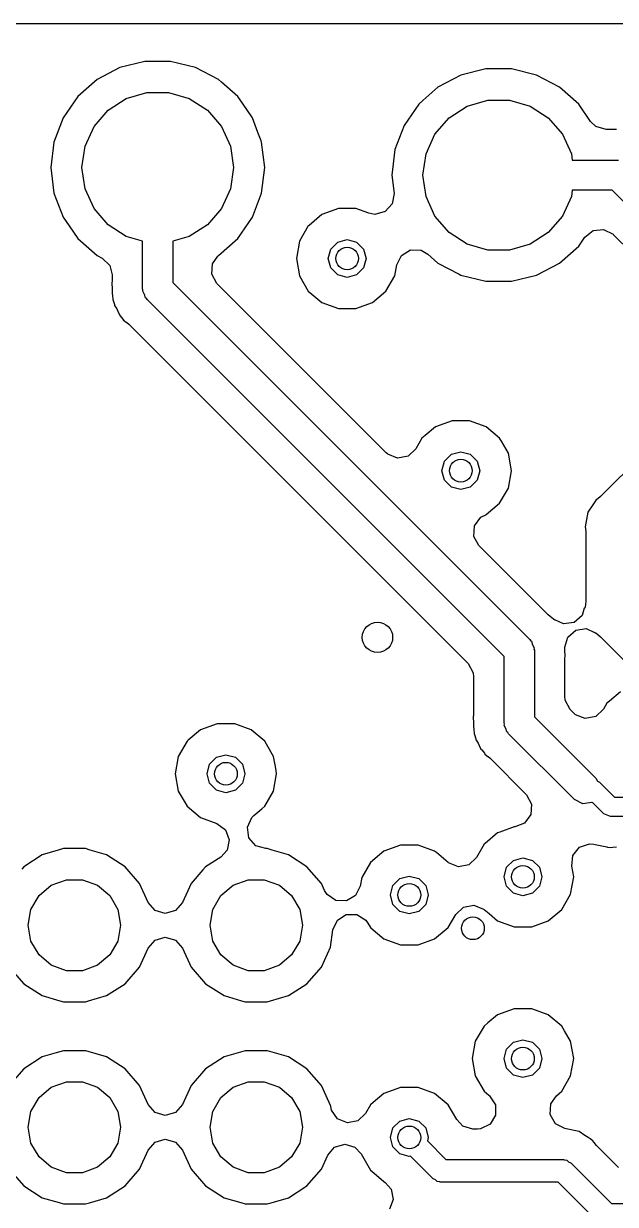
# Model space of a CAD drawing. Extents: x 4.55 to 6.09, y -4.28 to -3.52.
# Drawn here: x 5.1876 to 5.3413, y -3.8284 to -3.5217 of the extents above; entities that cross this region are included whole.
import ezdxf

# ---------------------------------------------------------------- set-up
doc = ezdxf.new("R2010")
doc.units = 0
doc.header["$MEASUREMENT"] = 0
doc.layers.add('BLACK', color=7, linetype='CONTINUOUS')

msp = doc.modelspace()

# ---------------------------------------------------------------- linework, layer by layer
at = {"layer": 'BLACK', "linetype": 'CONTINUOUS'}
for p, q in [((4.91438, -3.52165), (5.56637, -3.52165)), ((5.21259, -3.53308), (5.20666, -3.53619)), ((5.21909, -3.53148), (5.21259, -3.53308)), ((5.22579, -3.53148), (5.21909, -3.53148)), ((5.23229, -3.53308), (5.22579, -3.53148)), ((5.23822, -3.53619), (5.23229, -3.53308)), ((5.30767, -3.53344), (5.30117, -3.53505)), ((5.31437, -3.53344), (5.30767, -3.53344)), ((5.32088, -3.53505), (5.31437, -3.53344)), ((5.20666, -3.53619), (5.20165, -3.54063)), ((5.23897, -3.53685), (5.23822, -3.53619)), ((5.24324, -3.54063), (5.23897, -3.53685)), ((5.30117, -3.53505), (5.29524, -3.53816)), ((5.32681, -3.53816), (5.32088, -3.53505)), ((5.21426, -3.54115), (5.21964, -3.53957)), ((5.21964, -3.53957), (5.22524, -3.53957)), ((5.22524, -3.53957), (5.23062, -3.54115)), ((5.29524, -3.53816), (5.29132, -3.54164)), ((5.33182, -3.5426), (5.32681, -3.53816)), ((5.32681, -3.53816), (5.32681, -3.53816)), ((5.20165, -3.54063), (5.19784, -3.54614)), ((5.20955, -3.54418), (5.21426, -3.54115)), ((5.23062, -3.54115), (5.23533, -3.54418)), ((5.24459, -3.5426), (5.24324, -3.54063)), ((5.24685, -3.54587), (5.24459, -3.5426)), ((5.29023, -3.5426), (5.28642, -3.54811)), ((5.29025, -3.54258), (5.29023, -3.5426)), ((5.29132, -3.54164), (5.29025, -3.54258)), ((5.30285, -3.54312), (5.30822, -3.54154)), ((5.30822, -3.54154), (5.31383, -3.54154)), ((5.31383, -3.54154), (5.3192, -3.54312)), ((5.33491, -3.54708), (5.33182, -3.5426)), ((5.19784, -3.54614), (5.19547, -3.55241)), ((5.20588, -3.54841), (5.20955, -3.54418)), ((5.23533, -3.54418), (5.239, -3.54841)), ((5.24704, -3.54614), (5.24685, -3.54587)), ((5.24848, -3.54993), (5.24704, -3.54614)), ((5.29446, -3.55038), (5.29813, -3.54615)), ((5.29813, -3.54615), (5.30285, -3.54312)), ((5.3192, -3.54312), (5.32391, -3.54615)), ((5.32391, -3.54615), (5.32758, -3.55038)), ((5.20355, -3.55351), (5.20588, -3.54841)), ((5.239, -3.54841), (5.24133, -3.55351)), ((5.28642, -3.54811), (5.28405, -3.55437)), ((5.33629, -3.54842), (5.33491, -3.54708)), ((5.33893, -3.54919), (5.33629, -3.54842)), ((5.34097, -3.54919), (5.33893, -3.54919)), ((5.34164, -3.54915), (5.34097, -3.54919)), ((5.2493, -3.55211), (5.24848, -3.54993)), ((5.24941, -3.55241), (5.2493, -3.55211)), ((5.29214, -3.55548), (5.29446, -3.55038)), ((5.32758, -3.55038), (5.32991, -3.55548)), ((5.19547, -3.55241), (5.19466, -3.55906)), ((5.19547, -3.55241), (5.19547, -3.55241)), ((5.20276, -3.55906), (5.20355, -3.55351)), ((5.24133, -3.55351), (5.24213, -3.55906)), ((5.25022, -3.55906), (5.24941, -3.55241)), ((5.28405, -3.55438), (5.28324, -3.56102)), ((5.28405, -3.55437), (5.28405, -3.55438)), ((5.29134, -3.56102), (5.29214, -3.55548)), ((5.32991, -3.55548), (5.33014, -3.55709)), ((5.33014, -3.55709), (5.34213, -3.55709)), ((5.19466, -3.55906), (5.19547, -3.5657)), ((5.20355, -3.5646), (5.20276, -3.55906)), ((5.24213, -3.55906), (5.24133, -3.5646)), ((5.24941, -3.5657), (5.25022, -3.55906)), ((5.28324, -3.56102), (5.28382, -3.56575)), ((5.29214, -3.56657), (5.29134, -3.56102)), ((5.19547, -3.5657), (5.19547, -3.5657)), ((5.19547, -3.5657), (5.19784, -3.57197)), ((5.20588, -3.5697), (5.20355, -3.5646)), ((5.24133, -3.5646), (5.239, -3.5697)), ((5.24704, -3.57197), (5.24941, -3.5657)), ((5.28382, -3.56575), (5.28337, -3.56847)), ((5.29446, -3.57167), (5.29214, -3.56657)), ((5.32991, -3.56657), (5.32758, -3.57167)), ((5.33014, -3.56496), (5.32991, -3.56657)), ((5.3405, -3.56496), (5.33014, -3.56496)), ((5.35287, -3.57734), (5.3405, -3.56496)), ((5.20955, -3.57393), (5.20588, -3.5697)), ((5.239, -3.5697), (5.23533, -3.57393)), ((5.26937, -3.5697), (5.26507, -3.57127)), ((5.27394, -3.5697), (5.26937, -3.5697)), ((5.2773, -3.57093), (5.27394, -3.5697)), ((5.28152, -3.5705), (5.27886, -3.57122)), ((5.28337, -3.56847), (5.28152, -3.5705)), ((5.19784, -3.57197), (5.19939, -3.57421)), ((5.24324, -3.57748), (5.24704, -3.57197)), ((5.26507, -3.57127), (5.26174, -3.57406)), ((5.27886, -3.57122), (5.2773, -3.57093)), ((5.29813, -3.5759), (5.29446, -3.57167)), ((5.32758, -3.57167), (5.32391, -3.5759)), ((5.19939, -3.57421), (5.20165, -3.57748)), ((5.21426, -3.57696), (5.20955, -3.57393)), ((5.23533, -3.57393), (5.23062, -3.57696)), ((5.26156, -3.57421), (5.25928, -3.57817)), ((5.26174, -3.57406), (5.26156, -3.57421)), ((5.26156, -3.57421), (5.26156, -3.57421)), ((5.30285, -3.57893), (5.29813, -3.5759)), ((5.32391, -3.5759), (5.3192, -3.57893)), ((5.33339, -3.57717), (5.33553, -3.57544)), ((5.33553, -3.57544), (5.33826, -3.57513)), ((5.33826, -3.57513), (5.34073, -3.57636)), ((5.34073, -3.57636), (5.34086, -3.57649)), ((5.34086, -3.57649), (5.3455, -3.58112)), ((5.20165, -3.57748), (5.20666, -3.58192)), ((5.2185, -3.57821), (5.21426, -3.57696)), ((5.2185, -3.59055), (5.2185, -3.57821)), ((5.23062, -3.57696), (5.22638, -3.57821)), ((5.22638, -3.57821), (5.22638, -3.58892)), ((5.23822, -3.58192), (5.24324, -3.57748)), ((5.25928, -3.57817), (5.25848, -3.58268)), ((5.25928, -3.57817), (5.25928, -3.57817)), ((5.26739, -3.58022), (5.26919, -3.57842)), ((5.26919, -3.57842), (5.27165, -3.57776)), ((5.27165, -3.57776), (5.27411, -3.57842)), ((5.27411, -3.57842), (5.27592, -3.58022)), ((5.30822, -3.58051), (5.30285, -3.57893)), ((5.3192, -3.57893), (5.31383, -3.58051)), ((5.32681, -3.58389), (5.33182, -3.57945)), ((5.33182, -3.57945), (5.33339, -3.57717)), ((5.20666, -3.58192), (5.208, -3.58262)), ((5.208, -3.58262), (5.20997, -3.58453)), ((5.23669, -3.58404), (5.23803, -3.58209)), ((5.23803, -3.58209), (5.23822, -3.58192)), ((5.23822, -3.58192), (5.23822, -3.58192)), ((5.25848, -3.58268), (5.25848, -3.58268)), ((5.25848, -3.58268), (5.25928, -3.58718)), ((5.26673, -3.58268), (5.26739, -3.58022)), ((5.26739, -3.58514), (5.26673, -3.58268)), ((5.27592, -3.58022), (5.27657, -3.58268)), ((5.27657, -3.58268), (5.27592, -3.58514)), ((5.28453, -3.58433), (5.28576, -3.58187)), ((5.28576, -3.58187), (5.28812, -3.58046)), ((5.28812, -3.58046), (5.29086, -3.58054)), ((5.29086, -3.58054), (5.29258, -3.58153)), ((5.29258, -3.58153), (5.29524, -3.58389)), ((5.31383, -3.58051), (5.30822, -3.58051)), ((5.20997, -3.58453), (5.21061, -3.58694)), ((5.2365, -3.58678), (5.23669, -3.58404)), ((5.26919, -3.58694), (5.26739, -3.58514)), ((5.27592, -3.58514), (5.27411, -3.58694)), ((5.28403, -3.58718), (5.28453, -3.58433)), ((5.29524, -3.58389), (5.29524, -3.58389)), ((5.29524, -3.58389), (5.30075, -3.58678)), ((5.32088, -3.587), (5.32503, -3.58482)), ((5.32503, -3.58482), (5.32681, -3.58389)), ((5.32681, -3.58389), (5.32681, -3.58389)), ((5.32681, -3.58389), (5.32681, -3.58389)), ((5.21056, -3.58858), (5.21052, -3.58889)), ((5.21052, -3.58889), (5.21061, -3.59071)), ((5.21061, -3.58791), (5.21056, -3.58858)), ((5.21061, -3.58694), (5.21061, -3.58791)), ((5.22638, -3.58892), (5.31912, -3.68166)), ((5.23782, -3.58919), (5.2365, -3.58678)), ((5.25928, -3.58718), (5.25928, -3.58718)), ((5.25928, -3.58718), (5.26156, -3.59114)), ((5.27165, -3.5876), (5.26919, -3.58694)), ((5.27411, -3.58694), (5.27165, -3.5876)), ((5.28174, -3.59114), (5.28403, -3.58718)), ((5.30075, -3.58678), (5.30117, -3.587)), ((5.30117, -3.587), (5.30767, -3.5886)), ((5.30767, -3.5886), (5.31437, -3.5886)), ((5.31437, -3.5886), (5.32088, -3.587)), ((5.21061, -3.59071), (5.21061, -3.59094)), ((5.21061, -3.59094), (5.21061, -3.59165)), ((5.21061, -3.59165), (5.21063, -3.59184)), ((5.21063, -3.59184), (5.21068, -3.59226)), ((5.2186, -3.59085), (5.2185, -3.59055)), ((5.21855, -3.59117), (5.2186, -3.59085)), ((5.21897, -3.59199), (5.21855, -3.59117)), ((5.21926, -3.59287), (5.21897, -3.59199)), ((5.28178, -3.63316), (5.23782, -3.58919)), ((5.26156, -3.59114), (5.26156, -3.59114)), ((5.26156, -3.59114), (5.26248, -3.59192)), ((5.26248, -3.59192), (5.26507, -3.59408)), ((5.27824, -3.59408), (5.28174, -3.59114)), ((5.21068, -3.59226), (5.21073, -3.59331)), ((5.21073, -3.59331), (5.21073, -3.59331)), ((5.21073, -3.59331), (5.21084, -3.59356)), ((5.21084, -3.59356), (5.21117, -3.59463)), ((5.21117, -3.59463), (5.21122, -3.5949)), ((5.21122, -3.5949), (5.21122, -3.5949)), ((5.21122, -3.5949), (5.21122, -3.5949)), ((5.21122, -3.5949), (5.21177, -3.59579)), ((5.21951, -3.59305), (5.21926, -3.59287)), ((5.21966, -3.59334), (5.21951, -3.59305)), ((5.3124, -3.68608), (5.21966, -3.59334)), ((5.26507, -3.59408), (5.26937, -3.59565)), ((5.27394, -3.59565), (5.27824, -3.59408)), ((5.21177, -3.59579), (5.21209, -3.59639)), ((5.21209, -3.59639), (5.21251, -3.59735)), ((5.21251, -3.59735), (5.21251, -3.59735)), ((5.21251, -3.59735), (5.21251, -3.59735)), ((5.21251, -3.59735), (5.2127, -3.59755)), ((5.2127, -3.59755), (5.2134, -3.59843)), ((5.26937, -3.59565), (5.26937, -3.59565)), ((5.26937, -3.59565), (5.27394, -3.59565)), ((5.27394, -3.59565), (5.27394, -3.59565)), ((5.2134, -3.59843), (5.21355, -3.59866)), ((5.21355, -3.59866), (5.21355, -3.59866)), ((5.21355, -3.59866), (5.21355, -3.59866)), ((5.21355, -3.59866), (5.21355, -3.59866)), ((5.21355, -3.59866), (5.21424, -3.59918)), ((5.21424, -3.59918), (5.21439, -3.59929)), ((5.21439, -3.59929), (5.2149, -3.59974)), ((5.2149, -3.59974), (5.30308, -3.68792)), ((5.29889, -3.62482), (5.29459, -3.62639)), ((5.30347, -3.62482), (5.29889, -3.62482)), ((5.30777, -3.62639), (5.30347, -3.62482)), ((5.29192, -3.62863), (5.29109, -3.62933)), ((5.29459, -3.62639), (5.29192, -3.62863)), ((5.31127, -3.62933), (5.30777, -3.62639)), ((5.30777, -3.62639), (5.30777, -3.62639)), ((5.35318, -3.62882), (5.33749, -3.64451)), ((5.29109, -3.62933), (5.28946, -3.63215)), ((5.31174, -3.63014), (5.31127, -3.62933)), ((5.31127, -3.62933), (5.31127, -3.62933)), ((5.31127, -3.62933), (5.31127, -3.62933)), ((5.31127, -3.62933), (5.31127, -3.62933)), ((5.31127, -3.62933), (5.31127, -3.62933)), ((5.31356, -3.63329), (5.31174, -3.63014)), ((5.28222, -3.63355), (5.28178, -3.63316)), ((5.28477, -3.63457), (5.28222, -3.63355)), ((5.28747, -3.63405), (5.28477, -3.63457)), ((5.28946, -3.63215), (5.28747, -3.63405)), ((5.29692, -3.63533), (5.29872, -3.63353)), ((5.29872, -3.63353), (5.30118, -3.63287)), ((5.30118, -3.63287), (5.30364, -3.63353)), ((5.30364, -3.63353), (5.30544, -3.63533)), ((5.31435, -3.6378), (5.31356, -3.63329)), ((5.29626, -3.6378), (5.29692, -3.63533)), ((5.29692, -3.64026), (5.29626, -3.6378)), ((5.30544, -3.63533), (5.3061, -3.6378)), ((5.3061, -3.6378), (5.30544, -3.64026)), ((5.31356, -3.6423), (5.31435, -3.6378)), ((5.29872, -3.64206), (5.29692, -3.64026)), ((5.30544, -3.64026), (5.30364, -3.64206)), ((5.30118, -3.64272), (5.29872, -3.64206)), ((5.30364, -3.64206), (5.30118, -3.64272)), ((5.31127, -3.64626), (5.31356, -3.6423)), ((5.30777, -3.6492), (5.31127, -3.64626)), ((5.33548, -3.64667), (5.3342, -3.64859)), ((5.33634, -3.64539), (5.33548, -3.64667)), ((5.33548, -3.64667), (5.33548, -3.64667)), ((5.33675, -3.64512), (5.33634, -3.64539)), ((5.33634, -3.64539), (5.33634, -3.64539)), ((5.33749, -3.64451), (5.33675, -3.64512)), ((5.30477, -3.65212), (5.30642, -3.64991)), ((5.30642, -3.64991), (5.30768, -3.64924)), ((5.30768, -3.64924), (5.30777, -3.6492)), ((5.3342, -3.64859), (5.33345, -3.65236)), ((5.3342, -3.64859), (5.3342, -3.64859)), ((5.30458, -3.65486), (5.30477, -3.65212)), ((5.33345, -3.65236), (5.33345, -3.65236)), ((5.33345, -3.65236), (5.33345, -3.65236)), ((5.33345, -3.65236), (5.33355, -3.65284)), ((5.33355, -3.65284), (5.33355, -3.65284)), ((5.33355, -3.65284), (5.33364, -3.6538)), ((5.3059, -3.65727), (5.30458, -3.65486)), ((5.33364, -3.6538), (5.33364, -3.67165)), ((5.32388, -3.67526), (5.3059, -3.65727)), ((5.33364, -3.67165), (5.33355, -3.67261)), ((5.33322, -3.67353), (5.33268, -3.67539)), ((5.33336, -3.67356), (5.33322, -3.67353)), ((5.33355, -3.67261), (5.33336, -3.67356)), ((5.32439, -3.67571), (5.32388, -3.67526)), ((5.32523, -3.67634), (5.32439, -3.67571)), ((5.32559, -3.67661), (5.32523, -3.67634)), ((5.32563, -3.67656), (5.32559, -3.67661)), ((5.32788, -3.67759), (5.32563, -3.67656)), ((5.3306, -3.6772), (5.32788, -3.67759)), ((5.33268, -3.67539), (5.3306, -3.6772)), ((5.32817, -3.68367), (5.32894, -3.68103)), ((5.32894, -3.68103), (5.33102, -3.67923)), ((5.33102, -3.67923), (5.33375, -3.67884)), ((5.33375, -3.67884), (5.33591, -3.67983)), ((5.33591, -3.67983), (5.33594, -3.67979)), ((5.33594, -3.67979), (5.33619, -3.67995)), ((5.33619, -3.67995), (5.33625, -3.67998)), ((5.33625, -3.67998), (5.3363, -3.68003)), ((5.3363, -3.68003), (5.33675, -3.68033)), ((5.33675, -3.68033), (5.33749, -3.68093)), ((5.33749, -3.68093), (5.34397, -3.68742)), ((5.31912, -3.68166), (5.31927, -3.68195)), ((5.31927, -3.68195), (5.31952, -3.68213)), ((5.31952, -3.68213), (5.31981, -3.68301)), ((5.31981, -3.68301), (5.32023, -3.68383)), ((5.32023, -3.68383), (5.32018, -3.68415)), ((5.32018, -3.68415), (5.32028, -3.68445)), ((5.32817, -3.68406), (5.32817, -3.68367)), ((5.32817, -3.68429), (5.32817, -3.68406)), ((5.3124, -3.70335), (5.3124, -3.68608)), ((5.32028, -3.68445), (5.32028, -3.70172)), ((5.32826, -3.68611), (5.32817, -3.68429)), ((5.32817, -3.68709), (5.32822, -3.68642)), ((5.32817, -3.69642), (5.32817, -3.68709)), ((5.32822, -3.68642), (5.32826, -3.68611)), ((5.32826, -3.68611), (5.32826, -3.68611)), ((5.30308, -3.68792), (5.3044, -3.69033)), ((5.3044, -3.69033), (5.30451, -3.69137)), ((5.30451, -3.69137), (5.30451, -3.7007)), ((5.32828, -3.69746), (5.32817, -3.69642)), ((5.34263, -3.69529), (5.33978, -3.69768)), ((5.3296, -3.69988), (5.32828, -3.69746)), ((5.33912, -3.69823), (5.33821, -3.6998)), ((5.33978, -3.69768), (5.33912, -3.69823)), ((5.30446, -3.70138), (5.30442, -3.70168)), ((5.30442, -3.70168), (5.3045, -3.70351)), ((5.30451, -3.7007), (5.30446, -3.70138)), ((5.32028, -3.70172), (5.33625, -3.71769)), ((5.33053, -3.70081), (5.3296, -3.69988)), ((5.33097, -3.7012), (5.33053, -3.70081)), ((5.33352, -3.70222), (5.33097, -3.7012)), ((5.33622, -3.7017), (5.33352, -3.70222)), ((5.33821, -3.6998), (5.33622, -3.7017)), ((5.23357, -3.70513), (5.23037, -3.70781)), ((5.23787, -3.70356), (5.23357, -3.70513)), ((5.24244, -3.70356), (5.23787, -3.70356)), ((5.24674, -3.70513), (5.24244, -3.70356)), ((5.25025, -3.70807), (5.24674, -3.70513)), ((5.24674, -3.70513), (5.24674, -3.70513)), ((5.3045, -3.70351), (5.30451, -3.70373)), ((5.30451, -3.70373), (5.30451, -3.70444)), ((5.30451, -3.70444), (5.30453, -3.70463)), ((5.30453, -3.70463), (5.30457, -3.70505)), ((5.30457, -3.70505), (5.30462, -3.7061)), ((5.3125, -3.70365), (5.3124, -3.70335)), ((5.31245, -3.70396), (5.3125, -3.70365)), ((5.31287, -3.70478), (5.31245, -3.70396)), ((5.31315, -3.70566), (5.31287, -3.70478)), ((5.31341, -3.70585), (5.31315, -3.70566)), ((5.23007, -3.70807), (5.22778, -3.71203)), ((5.23037, -3.70781), (5.23007, -3.70807)), ((5.23007, -3.70807), (5.23007, -3.70807)), ((5.25071, -3.70886), (5.25025, -3.70807)), ((5.25025, -3.70807), (5.25025, -3.70807)), ((5.25025, -3.70807), (5.25025, -3.70807)), ((5.25025, -3.70807), (5.25025, -3.70807)), ((5.25025, -3.70807), (5.25025, -3.70807)), ((5.30462, -3.7061), (5.30462, -3.7061)), ((5.30462, -3.7061), (5.30473, -3.70635)), ((5.30473, -3.70635), (5.30507, -3.70743)), ((5.30507, -3.70743), (5.30512, -3.70769)), ((5.30512, -3.70769), (5.30512, -3.70769)), ((5.30512, -3.70769), (5.30519, -3.70781)), ((5.30519, -3.70781), (5.30567, -3.70859)), ((5.30567, -3.70859), (5.30598, -3.70919)), ((5.31355, -3.70613), (5.31341, -3.70585)), ((5.33068, -3.72326), (5.31355, -3.70613)), ((5.2377, -3.71227), (5.24016, -3.71161)), ((5.24016, -3.71161), (5.24262, -3.71227)), ((5.25254, -3.71203), (5.25071, -3.70886)), ((5.30598, -3.70919), (5.30641, -3.71015)), ((5.30641, -3.71015), (5.30641, -3.71015)), ((5.30641, -3.71015), (5.30641, -3.71015)), ((5.30641, -3.71015), (5.3066, -3.71034)), ((5.3066, -3.71034), (5.3073, -3.71122)), ((5.3073, -3.71122), (5.30744, -3.71145)), ((5.30744, -3.71145), (5.30744, -3.71145)), ((5.30744, -3.71145), (5.30744, -3.71145)), ((5.30744, -3.71145), (5.30744, -3.71145)), ((5.30744, -3.71145), (5.30821, -3.71203)), ((5.22778, -3.71203), (5.22698, -3.71654)), ((5.22778, -3.71203), (5.22778, -3.71203)), ((5.23524, -3.71654), (5.2359, -3.71407)), ((5.2359, -3.71407), (5.2377, -3.71227)), ((5.24262, -3.71227), (5.24442, -3.71407)), ((5.24442, -3.71407), (5.24508, -3.71654)), ((5.25292, -3.71421), (5.25254, -3.71203)), ((5.25318, -3.71568), (5.25292, -3.71421)), ((5.30821, -3.71203), (5.30828, -3.71209)), ((5.30828, -3.71209), (5.30879, -3.71253)), ((5.30879, -3.71253), (5.31826, -3.722)), ((5.22698, -3.71654), (5.22698, -3.71654)), ((5.22698, -3.71654), (5.22778, -3.72104)), ((5.2359, -3.719), (5.23524, -3.71654)), ((5.24508, -3.71654), (5.24442, -3.719)), ((5.25254, -3.72104), (5.25333, -3.71654)), ((5.25333, -3.71654), (5.25318, -3.71568)), ((5.33625, -3.71769), (5.33665, -3.71848)), ((5.2377, -3.7208), (5.2359, -3.719)), ((5.24016, -3.72146), (5.2377, -3.7208)), ((5.24262, -3.7208), (5.24016, -3.72146)), ((5.24442, -3.719), (5.24262, -3.7208)), ((5.33665, -3.71848), (5.3372, -3.7187)), ((5.3372, -3.7187), (5.34113, -3.72264)), ((5.22778, -3.72104), (5.22778, -3.72104)), ((5.22778, -3.72104), (5.23007, -3.725)), ((5.25025, -3.725), (5.25254, -3.72104)), ((5.31826, -3.722), (5.31958, -3.72442)), ((5.33285, -3.72436), (5.33068, -3.72326)), ((5.33525, -3.72398), (5.33285, -3.72436)), ((5.33533, -3.7239), (5.33525, -3.72398)), ((5.33833, -3.72691), (5.33533, -3.7239)), ((5.34113, -3.72264), (5.35582, -3.72264)), ((5.23007, -3.725), (5.23007, -3.725)), ((5.23007, -3.725), (5.23357, -3.72794)), ((5.24741, -3.72738), (5.24949, -3.72564)), ((5.24949, -3.72564), (5.25025, -3.725)), ((5.31958, -3.72442), (5.31938, -3.72716)), ((5.3401, -3.72764), (5.33833, -3.72691)), ((5.23357, -3.72794), (5.23357, -3.72794)), ((5.23357, -3.72794), (5.23357, -3.72794)), ((5.23357, -3.72794), (5.23782, -3.72949)), ((5.23782, -3.72949), (5.24004, -3.73112)), ((5.24572, -3.73043), (5.24686, -3.72793)), ((5.24686, -3.72793), (5.24741, -3.72738)), ((5.31774, -3.72936), (5.31545, -3.73021)), ((5.31545, -3.73021), (5.31546, -3.73026)), ((5.31938, -3.72716), (5.31774, -3.72936)), ((5.35685, -3.72764), (5.3401, -3.72764)), ((5.24004, -3.73112), (5.24102, -3.73369)), ((5.24611, -3.73315), (5.24572, -3.73043)), ((5.24791, -3.73523), (5.24611, -3.73315)), ((5.31074, -3.7319), (5.30747, -3.73464)), ((5.3113, -3.7317), (5.31074, -3.7319)), ((5.31504, -3.73033), (5.3113, -3.7317)), ((5.31509, -3.73032), (5.31504, -3.73033)), ((5.31516, -3.73032), (5.31509, -3.73032)), ((5.3152, -3.7303), (5.31516, -3.73032)), ((5.31546, -3.73026), (5.3152, -3.7303)), ((5.19793, -3.736), (5.19661, -3.73639)), ((5.20365, -3.736), (5.19793, -3.736)), ((5.19793, -3.736), (5.19793, -3.736)), ((5.20491, -3.73637), (5.20365, -3.736)), ((5.20365, -3.736), (5.20365, -3.736)), ((5.24102, -3.73369), (5.24046, -3.73638)), ((5.25055, -3.736), (5.24791, -3.73523)), ((5.25089, -3.736), (5.25055, -3.736)), ((5.25216, -3.73637), (5.25089, -3.736)), ((5.25089, -3.736), (5.25089, -3.736)), ((5.28551, -3.73506), (5.28121, -3.73662)), ((5.29008, -3.73506), (5.28551, -3.73506)), ((5.29438, -3.73662), (5.29008, -3.73506)), ((5.30723, -3.73484), (5.30525, -3.73827)), ((5.30747, -3.73464), (5.30723, -3.73484)), ((5.30723, -3.73484), (5.30723, -3.73484)), ((5.33031, -3.73777), (5.33204, -3.73564)), ((5.33204, -3.73564), (5.33465, -3.73478)), ((5.33465, -3.73478), (5.33576, -3.73487)), ((5.33576, -3.73487), (5.33604, -3.73493)), ((5.33604, -3.73493), (5.33604, -3.73493)), ((5.33604, -3.73493), (5.33907, -3.73553)), ((5.33907, -3.73553), (5.33931, -3.73558)), ((5.33931, -3.73558), (5.33931, -3.73558)), ((5.33931, -3.73558), (5.3401, -3.73574)), ((5.3401, -3.73574), (5.34065, -3.73563)), ((5.34065, -3.73563), (5.3416, -3.73553)), ((5.19243, -3.73762), (5.18762, -3.74071)), ((5.19661, -3.73639), (5.19243, -3.73762)), ((5.19243, -3.73762), (5.19243, -3.73762)), ((5.19243, -3.73762), (5.19243, -3.73762)), ((5.20914, -3.73762), (5.20491, -3.73637)), ((5.21395, -3.74071), (5.20914, -3.73762)), ((5.23879, -3.73819), (5.23486, -3.74071)), ((5.24046, -3.73638), (5.23879, -3.73819)), ((5.25638, -3.73762), (5.25216, -3.73637)), ((5.2612, -3.74071), (5.25638, -3.73762)), ((5.28001, -3.73763), (5.2777, -3.73956)), ((5.28121, -3.73662), (5.28001, -3.73763)), ((5.29483, -3.737), (5.29438, -3.73662)), ((5.29789, -3.73957), (5.29483, -3.737)), ((5.30525, -3.73827), (5.30326, -3.74017)), ((5.31306, -3.74085), (5.31486, -3.73905)), ((5.31486, -3.73905), (5.31732, -3.73839)), ((5.31732, -3.73839), (5.31978, -3.73905)), ((5.31978, -3.73905), (5.32158, -3.74085)), ((5.33, -3.74051), (5.33031, -3.73777)), ((5.18762, -3.74071), (5.18712, -3.74129)), ((5.18762, -3.74071), (5.18762, -3.74071)), ((5.18762, -3.74071), (5.18762, -3.74071)), ((5.2177, -3.74504), (5.21395, -3.74071)), ((5.23415, -3.74154), (5.23112, -3.74504)), ((5.23486, -3.74071), (5.23415, -3.74154)), ((5.23486, -3.74071), (5.23486, -3.74071)), ((5.23486, -3.74071), (5.23486, -3.74071)), ((5.26495, -3.74504), (5.2612, -3.74071)), ((5.2777, -3.73956), (5.27542, -3.74353)), ((5.2777, -3.73956), (5.2777, -3.73956)), ((5.29801, -3.73966), (5.29789, -3.73957)), ((5.30056, -3.74069), (5.29801, -3.73966)), ((5.30326, -3.74017), (5.30056, -3.74069)), ((5.3124, -3.74331), (5.31306, -3.74085)), ((5.32158, -3.74085), (5.32224, -3.74331)), ((5.3305, -3.74331), (5.33, -3.74051)), ((5.19159, -3.74819), (5.19478, -3.74551)), ((5.19478, -3.74551), (5.1987, -3.74408)), ((5.1987, -3.74408), (5.20287, -3.74408)), ((5.20287, -3.74408), (5.20679, -3.74551)), ((5.20679, -3.74551), (5.20999, -3.74819)), ((5.21997, -3.75), (5.2177, -3.74504)), ((5.2177, -3.74504), (5.2177, -3.74504)), ((5.23112, -3.74504), (5.22885, -3.75)), ((5.23112, -3.74504), (5.23112, -3.74504)), ((5.23883, -3.74819), (5.24203, -3.74551)), ((5.24203, -3.74551), (5.24595, -3.74408)), ((5.24595, -3.74408), (5.25012, -3.74408)), ((5.25012, -3.74408), (5.25404, -3.74551)), ((5.25404, -3.74551), (5.25723, -3.74819)), ((5.26579, -3.74688), (5.26495, -3.74504)), ((5.26495, -3.74504), (5.26495, -3.74504)), ((5.27542, -3.74353), (5.27503, -3.7457)), ((5.27542, -3.74353), (5.27542, -3.74353)), ((5.28353, -3.74557), (5.28533, -3.74377)), ((5.28533, -3.74377), (5.2878, -3.74311)), ((5.2878, -3.74311), (5.29026, -3.74377)), ((5.29026, -3.74377), (5.29206, -3.74557)), ((5.31306, -3.74577), (5.3124, -3.74331)), ((5.32224, -3.74331), (5.32158, -3.74577)), ((5.3297, -3.74781), (5.3305, -3.74331)), ((5.1895, -3.7518), (5.19159, -3.74819)), ((5.20999, -3.74819), (5.21207, -3.7518)), ((5.23675, -3.7518), (5.23883, -3.74819)), ((5.25723, -3.74819), (5.25932, -3.7518)), ((5.26644, -3.74793), (5.26579, -3.74688)), ((5.2687, -3.74949), (5.26644, -3.74793)), ((5.27381, -3.74816), (5.27145, -3.74957)), ((5.27503, -3.7457), (5.27381, -3.74816)), ((5.28287, -3.74803), (5.28353, -3.74557)), ((5.28353, -3.75049), (5.28287, -3.74803)), ((5.29206, -3.74557), (5.29272, -3.74803)), ((5.29272, -3.74803), (5.29206, -3.75049)), ((5.31486, -3.74757), (5.31306, -3.74577)), ((5.31732, -3.74823), (5.31486, -3.74757)), ((5.31978, -3.74757), (5.31732, -3.74823)), ((5.32158, -3.74577), (5.31978, -3.74757)), ((5.32741, -3.75177), (5.3297, -3.74781)), ((5.22177, -3.75208), (5.21997, -3.75)), ((5.21997, -3.75), (5.21997, -3.75)), ((5.22885, -3.75), (5.22705, -3.75208)), ((5.27145, -3.74957), (5.2687, -3.74949)), ((5.28533, -3.75229), (5.28353, -3.75049)), ((5.29206, -3.75049), (5.29026, -3.75229)), ((5.29986, -3.75307), (5.30186, -3.75117)), ((5.30186, -3.75117), (5.30456, -3.75065)), ((5.30456, -3.75065), (5.30711, -3.75168)), ((5.30711, -3.75168), (5.30723, -3.75177)), ((5.18878, -3.75591), (5.1895, -3.7518)), ((5.21207, -3.7518), (5.2128, -3.75591)), ((5.22441, -3.75285), (5.22177, -3.75208)), ((5.22705, -3.75208), (5.22441, -3.75285)), ((5.23602, -3.75591), (5.23675, -3.7518)), ((5.25932, -3.7518), (5.26004, -3.75591)), ((5.26797, -3.75708), (5.26911, -3.75457)), ((5.26911, -3.75457), (5.27143, -3.75309)), ((5.27143, -3.75309), (5.27418, -3.75309)), ((5.27418, -3.75309), (5.27649, -3.75457)), ((5.27649, -3.75457), (5.27703, -3.75533)), ((5.2878, -3.75295), (5.28533, -3.75229)), ((5.29026, -3.75229), (5.2878, -3.75295)), ((5.29789, -3.7565), (5.29986, -3.75307)), ((5.30723, -3.75177), (5.30852, -3.75285)), ((5.30852, -3.75285), (5.31074, -3.75471)), ((5.31074, -3.75471), (5.31504, -3.75628)), ((5.31961, -3.75628), (5.32391, -3.75471)), ((5.32391, -3.75471), (5.32741, -3.75177)), ((5.1895, -3.76001), (5.18878, -3.75591)), ((5.2128, -3.75591), (5.21207, -3.76001)), ((5.23675, -3.76001), (5.23602, -3.75591)), ((5.26004, -3.75591), (5.25932, -3.76001)), ((5.26732, -3.76157), (5.26797, -3.75708)), ((5.27703, -3.75533), (5.2777, -3.7565)), ((5.2777, -3.7565), (5.2777, -3.7565)), ((5.2777, -3.7565), (5.27904, -3.75762)), ((5.27904, -3.75762), (5.28121, -3.75944)), ((5.29438, -3.75944), (5.29789, -3.7565)), ((5.31504, -3.75628), (5.31504, -3.75628)), ((5.31504, -3.75628), (5.31961, -3.75628)), ((5.31961, -3.75628), (5.31961, -3.75628)), ((5.19159, -3.76362), (5.1895, -3.76001)), ((5.21207, -3.76001), (5.20999, -3.76362)), ((5.21997, -3.76181), (5.22177, -3.75973)), ((5.22177, -3.75973), (5.22441, -3.75896)), ((5.22441, -3.75896), (5.22705, -3.75973)), ((5.22705, -3.75973), (5.22885, -3.76181)), ((5.23883, -3.76362), (5.23675, -3.76001)), ((5.25932, -3.76001), (5.25723, -3.76362)), ((5.28121, -3.75944), (5.28551, -3.761)), ((5.29008, -3.761), (5.29438, -3.75944)), ((5.19478, -3.7663), (5.19159, -3.76362)), ((5.20999, -3.76362), (5.20679, -3.7663)), ((5.2177, -3.76678), (5.21997, -3.76181)), ((5.22885, -3.76181), (5.23112, -3.76678)), ((5.24203, -3.7663), (5.23883, -3.76362)), ((5.25723, -3.76362), (5.25404, -3.7663)), ((5.26495, -3.76678), (5.26732, -3.76157)), ((5.28551, -3.761), (5.28551, -3.761)), ((5.28551, -3.761), (5.29008, -3.761)), ((5.29008, -3.761), (5.29008, -3.761)), ((5.18387, -3.76678), (5.18762, -3.7711)), ((5.1987, -3.76773), (5.19478, -3.7663)), ((5.20679, -3.7663), (5.20287, -3.76773)), ((5.21395, -3.7711), (5.2177, -3.76678)), ((5.23112, -3.76678), (5.23486, -3.7711)), ((5.24595, -3.76773), (5.24203, -3.7663)), ((5.25404, -3.7663), (5.25012, -3.76773)), ((5.2612, -3.7711), (5.26495, -3.76678)), ((5.20287, -3.76773), (5.1987, -3.76773)), ((5.25012, -3.76773), (5.24595, -3.76773)), ((5.18762, -3.7711), (5.19243, -3.77419)), ((5.20914, -3.77419), (5.21395, -3.7711)), ((5.23486, -3.7711), (5.23968, -3.77419)), ((5.25638, -3.77419), (5.2612, -3.7711)), ((5.19243, -3.77419), (5.19698, -3.77553)), ((5.19698, -3.77553), (5.19793, -3.77581)), ((5.19793, -3.77581), (5.19793, -3.77581)), ((5.19793, -3.77581), (5.20365, -3.77581)), ((5.20365, -3.77581), (5.20446, -3.77557)), ((5.20446, -3.77557), (5.20914, -3.77419)), ((5.23968, -3.77419), (5.24423, -3.77553)), ((5.24423, -3.77553), (5.24517, -3.77581)), ((5.24517, -3.77581), (5.24517, -3.77581)), ((5.24517, -3.77581), (5.25089, -3.77581)), ((5.25089, -3.77581), (5.2517, -3.77557)), ((5.2517, -3.77557), (5.25638, -3.77419)), ((5.31074, -3.77914), (5.30821, -3.78126)), ((5.31504, -3.77758), (5.31074, -3.77914)), ((5.31961, -3.77758), (5.31504, -3.77758)), ((5.32391, -3.77914), (5.31961, -3.77758)), ((5.32741, -3.78208), (5.32391, -3.77914)), ((5.32391, -3.77914), (5.32391, -3.77914)), ((5.30723, -3.78208), (5.30494, -3.78605)), ((5.30821, -3.78126), (5.30723, -3.78208)), ((5.30723, -3.78208), (5.30723, -3.78208)), ((5.32811, -3.78329), (5.32741, -3.78208)), ((5.32741, -3.78208), (5.32741, -3.78208)), ((5.32741, -3.78208), (5.32741, -3.78208)), ((5.32741, -3.78208), (5.32741, -3.78208)), ((5.32741, -3.78208), (5.32741, -3.78208)), ((5.3297, -3.78605), (5.32811, -3.78329)), ((5.19793, -3.78848), (5.19605, -3.78903)), ((5.20365, -3.78848), (5.19793, -3.78848)), ((5.19793, -3.78848), (5.19793, -3.78848)), ((5.20375, -3.78851), (5.20365, -3.78848)), ((5.20365, -3.78848), (5.20365, -3.78848)), ((5.24517, -3.78848), (5.2433, -3.78903)), ((5.25089, -3.78848), (5.24517, -3.78848)), ((5.24517, -3.78848), (5.24517, -3.78848)), ((5.25099, -3.78851), (5.25089, -3.78848)), ((5.25089, -3.78848), (5.25089, -3.78848)), ((5.30494, -3.78605), (5.30415, -3.79055)), ((5.30494, -3.78605), (5.30494, -3.78605)), ((5.3124, -3.79055), (5.31306, -3.78809)), ((5.31306, -3.78809), (5.31486, -3.78629)), ((5.31486, -3.78629), (5.31732, -3.78563)), ((5.31732, -3.78563), (5.31978, -3.78629)), ((5.31978, -3.78629), (5.32158, -3.78809)), ((5.32158, -3.78809), (5.32224, -3.79055)), ((5.3305, -3.79055), (5.3297, -3.78605)), ((5.19243, -3.7901), (5.18762, -3.79319)), ((5.19605, -3.78903), (5.19243, -3.7901)), ((5.19243, -3.7901), (5.19243, -3.7901)), ((5.19243, -3.7901), (5.19243, -3.7901)), ((5.20914, -3.7901), (5.20375, -3.78851)), ((5.21395, -3.79319), (5.20914, -3.7901)), ((5.23968, -3.7901), (5.23486, -3.79319)), ((5.2433, -3.78903), (5.23968, -3.7901)), ((5.23968, -3.7901), (5.23968, -3.7901)), ((5.23968, -3.7901), (5.23968, -3.7901)), ((5.25638, -3.7901), (5.25099, -3.78851)), ((5.2612, -3.79319), (5.25638, -3.7901)), ((5.30415, -3.79055), (5.30415, -3.79055)), ((5.30415, -3.79055), (5.30494, -3.79506)), ((5.31306, -3.79301), (5.3124, -3.79055)), ((5.32224, -3.79055), (5.32158, -3.79301)), ((5.3297, -3.79506), (5.3305, -3.79055)), ((5.18762, -3.79319), (5.18387, -3.79752)), ((5.2177, -3.79752), (5.21395, -3.79319)), ((5.23486, -3.79319), (5.23112, -3.79752)), ((5.26495, -3.79752), (5.2612, -3.79319)), ((5.31486, -3.79481), (5.31306, -3.79301)), ((5.32158, -3.79301), (5.31978, -3.79481)), ((5.19478, -3.79799), (5.1987, -3.79656)), ((5.1987, -3.79656), (5.20287, -3.79656)), ((5.20287, -3.79656), (5.20679, -3.79799)), ((5.21997, -3.80248), (5.2177, -3.79752)), ((5.2177, -3.79752), (5.2177, -3.79752)), ((5.23112, -3.79752), (5.22885, -3.80248)), ((5.23112, -3.79752), (5.23112, -3.79752)), ((5.24203, -3.79799), (5.24595, -3.79656)), ((5.24595, -3.79656), (5.25012, -3.79656)), ((5.25012, -3.79656), (5.25404, -3.79799)), ((5.26697, -3.80194), (5.26495, -3.79752)), ((5.26495, -3.79752), (5.26495, -3.79752)), ((5.30494, -3.79506), (5.30494, -3.79506)), ((5.30494, -3.79506), (5.30723, -3.79902)), ((5.31732, -3.79547), (5.31486, -3.79481)), ((5.31978, -3.79481), (5.31732, -3.79547)), ((5.32741, -3.79902), (5.3297, -3.79506)), ((5.1895, -3.80428), (5.19159, -3.80067)), ((5.19159, -3.80067), (5.19478, -3.79799)), ((5.20679, -3.79799), (5.20999, -3.80067)), ((5.20999, -3.80067), (5.21207, -3.80428)), ((5.23675, -3.80428), (5.23883, -3.80067)), ((5.23883, -3.80067), (5.24203, -3.79799)), ((5.25404, -3.79799), (5.25723, -3.80067)), ((5.25723, -3.80067), (5.25932, -3.80428)), ((5.28121, -3.79962), (5.27842, -3.80196)), ((5.28551, -3.79805), (5.28121, -3.79962)), ((5.29008, -3.79805), (5.28551, -3.79805)), ((5.29438, -3.79962), (5.29008, -3.79805)), ((5.29789, -3.80256), (5.29438, -3.79962)), ((5.29438, -3.79962), (5.29438, -3.79962)), ((5.30723, -3.79902), (5.30723, -3.79902)), ((5.30723, -3.79902), (5.30723, -3.79902)), ((5.30723, -3.79902), (5.30843, -3.80002)), ((5.30843, -3.80002), (5.30866, -3.80022)), ((5.30866, -3.80022), (5.31018, -3.80251)), ((5.32454, -3.80232), (5.32601, -3.8002)), ((5.32601, -3.8002), (5.32741, -3.79902)), ((5.22177, -3.80456), (5.21997, -3.80248)), ((5.21997, -3.80248), (5.21997, -3.80248)), ((5.22885, -3.80248), (5.22705, -3.80456)), ((5.26732, -3.80272), (5.26697, -3.80194)), ((5.26737, -3.80302), (5.26732, -3.80272)), ((5.26759, -3.80393), (5.26737, -3.80302)), ((5.2777, -3.80256), (5.27643, -3.80477)), ((5.27842, -3.80196), (5.2777, -3.80256)), ((5.3001, -3.8064), (5.29789, -3.80256)), ((5.29789, -3.80256), (5.29789, -3.80256)), ((5.29789, -3.80256), (5.29789, -3.80256)), ((5.29789, -3.80256), (5.29789, -3.80256)), ((5.29789, -3.80256), (5.29789, -3.80256)), ((5.31018, -3.80251), (5.31023, -3.80526)), ((5.32439, -3.80506), (5.32454, -3.80232)), ((5.18878, -3.80839), (5.1895, -3.80428)), ((5.21207, -3.80428), (5.2128, -3.80839)), ((5.22441, -3.80533), (5.22177, -3.80456)), ((5.22705, -3.80456), (5.22441, -3.80533)), ((5.23602, -3.80839), (5.23675, -3.80428)), ((5.25932, -3.80428), (5.26004, -3.80839)), ((5.26918, -3.80617), (5.26759, -3.80393)), ((5.27173, -3.80719), (5.26918, -3.80617)), ((5.27444, -3.80667), (5.27173, -3.80719)), ((5.27643, -3.80477), (5.27444, -3.80667)), ((5.28353, -3.80856), (5.28533, -3.80676)), ((5.28533, -3.80676), (5.2878, -3.8061)), ((5.2878, -3.8061), (5.29026, -3.80676)), ((5.29026, -3.80676), (5.29206, -3.80856)), ((5.30169, -3.80806), (5.3001, -3.8064)), ((5.31023, -3.80526), (5.30878, -3.8076)), ((5.32575, -3.80745), (5.32439, -3.80506)), ((5.1895, -3.81249), (5.18878, -3.80839)), ((5.2128, -3.80839), (5.21207, -3.81249)), ((5.23675, -3.81249), (5.23602, -3.80839)), ((5.26004, -3.80839), (5.25932, -3.81249)), ((5.28287, -3.81102), (5.28353, -3.80856)), ((5.29206, -3.80856), (5.29272, -3.81102)), ((5.30433, -3.80884), (5.30169, -3.80806)), ((5.30552, -3.80884), (5.30433, -3.80884)), ((5.30629, -3.80878), (5.30552, -3.80884)), ((5.30878, -3.8076), (5.30629, -3.80878)), ((5.32819, -3.80873), (5.32575, -3.80745)), ((5.32851, -3.80879), (5.32819, -3.80873)), ((5.33191, -3.80947), (5.32851, -3.80879)), ((5.32851, -3.80879), (5.32851, -3.80879)), ((5.33343, -3.81048), (5.33191, -3.80947)), ((5.33191, -3.80947), (5.33191, -3.80947)), ((5.33191, -3.80947), (5.33191, -3.80947)), ((5.33191, -3.80947), (5.33191, -3.80947)), ((5.19159, -3.8161), (5.1895, -3.81249)), ((5.21207, -3.81249), (5.20999, -3.8161)), ((5.21997, -3.81429), (5.22177, -3.81221)), ((5.22177, -3.81221), (5.22441, -3.81144)), ((5.22441, -3.81144), (5.22705, -3.81221)), ((5.22705, -3.81221), (5.22885, -3.81429)), ((5.23883, -3.8161), (5.23675, -3.81249)), ((5.25932, -3.81249), (5.25723, -3.8161)), ((5.26839, -3.81358), (5.27103, -3.81281)), ((5.27103, -3.81281), (5.27367, -3.81358)), ((5.28353, -3.81348), (5.28287, -3.81102)), ((5.29272, -3.81102), (5.29248, -3.81192)), ((5.29248, -3.81192), (5.29729, -3.81673)), ((5.33424, -3.81102), (5.33343, -3.81048)), ((5.33479, -3.81139), (5.33424, -3.81102)), ((5.3355, -3.81187), (5.33479, -3.81139)), ((5.33479, -3.81139), (5.33479, -3.81139)), ((5.33573, -3.81221), (5.3355, -3.81187)), ((5.3355, -3.81187), (5.3355, -3.81187)), ((5.33584, -3.81237), (5.33573, -3.81221)), ((5.33645, -3.81311), (5.33584, -3.81237)), ((5.19478, -3.81878), (5.19159, -3.8161)), ((5.20999, -3.8161), (5.20679, -3.81878)), ((5.2177, -3.81926), (5.21997, -3.81429)), ((5.22885, -3.81429), (5.23112, -3.81926)), ((5.24203, -3.81878), (5.23883, -3.8161)), ((5.25723, -3.8161), (5.25404, -3.81878)), ((5.26495, -3.81926), (5.26659, -3.81566)), ((5.26659, -3.81566), (5.26839, -3.81358)), ((5.27367, -3.81358), (5.27526, -3.81525)), ((5.27526, -3.81525), (5.2777, -3.81949)), ((5.28533, -3.81529), (5.28353, -3.81348)), ((5.2878, -3.81594), (5.28533, -3.81529)), ((5.28807, -3.81587), (5.2878, -3.81594)), ((5.29398, -3.82177), (5.28807, -3.81587)), ((5.34216, -3.81883), (5.33645, -3.81311)), ((5.1987, -3.82021), (5.19478, -3.81878)), ((5.20679, -3.81878), (5.20287, -3.82021)), ((5.24595, -3.82021), (5.24203, -3.81878)), ((5.25404, -3.81878), (5.25012, -3.82021)), ((5.29729, -3.81673), (5.32768, -3.81673)), ((5.32768, -3.81673), (5.32786, -3.81676)), ((5.32786, -3.81676), (5.32794, -3.81674)), ((5.32794, -3.81674), (5.32806, -3.8168)), ((5.32806, -3.8168), (5.32869, -3.81691)), ((5.32869, -3.81691), (5.32918, -3.81732)), ((5.32918, -3.81732), (5.32977, -3.8176)), ((5.32977, -3.8176), (5.34032, -3.82815)), ((5.18387, -3.81926), (5.18762, -3.82358)), ((5.20287, -3.82021), (5.1987, -3.82021)), ((5.21395, -3.82358), (5.2177, -3.81926)), ((5.23112, -3.81926), (5.23486, -3.82358)), ((5.25012, -3.82021), (5.24595, -3.82021)), ((5.2612, -3.82358), (5.26495, -3.81926)), ((5.2777, -3.81949), (5.2777, -3.81949)), ((5.2777, -3.81949), (5.27809, -3.81981)), ((5.27809, -3.81981), (5.28121, -3.82243)), ((5.29456, -3.82205), (5.29398, -3.82177)), ((5.29505, -3.82246), (5.29456, -3.82205)), ((5.18762, -3.82358), (5.19243, -3.82668)), ((5.20914, -3.82668), (5.21395, -3.82358)), ((5.23486, -3.82358), (5.23968, -3.82668)), ((5.25638, -3.82668), (5.2612, -3.82358)), ((5.28121, -3.82243), (5.28121, -3.82243)), ((5.28121, -3.82243), (5.28121, -3.82243)), ((5.28121, -3.82243), (5.28121, -3.82244)), ((5.28121, -3.82244), (5.28154, -3.82271)), ((5.28154, -3.82271), (5.28151, -3.82274)), ((5.28151, -3.82274), (5.28311, -3.82442)), ((5.28311, -3.82442), (5.28363, -3.82712)), ((5.29569, -3.82257), (5.29505, -3.82246)), ((5.29581, -3.82263), (5.29569, -3.82257)), ((5.29588, -3.82261), (5.29581, -3.82263)), ((5.29606, -3.82264), (5.29588, -3.82261)), ((5.32646, -3.82264), (5.29606, -3.82264)), ((5.33701, -3.83319), (5.32646, -3.82264)), ((5.19243, -3.82668), (5.19682, -3.82796)), ((5.19682, -3.82796), (5.19793, -3.82829)), ((5.19793, -3.82829), (5.19793, -3.82829)), ((5.19793, -3.82829), (5.20365, -3.82829)), ((5.20365, -3.82829), (5.20468, -3.82799)), ((5.20468, -3.82799), (5.20914, -3.82668)), ((5.23968, -3.82668), (5.24406, -3.82796)), ((5.24406, -3.82796), (5.24517, -3.82829)), ((5.24517, -3.82829), (5.24517, -3.82829)), ((5.24517, -3.82829), (5.25089, -3.82829)), ((5.25089, -3.82829), (5.25192, -3.82799)), ((5.25192, -3.82799), (5.25638, -3.82668)), ((5.28363, -3.82712), (5.28261, -3.82968)), ((5.34032, -3.82815), (5.40874, -3.82815))]:
    msp.add_line(p, q, dxfattribs=at)
at = {"layer": 'BLACK'}
for centre, radius in [((5.27165, -3.58268), 0.00295), ((5.30118, -3.6378), 0.00295), ((5.27953, -3.6811), 0.00394), ((5.24016, -3.71654), 0.00295), ((5.31732, -3.74331), 0.00295), ((5.2878, -3.74803), 0.00295), ((5.30433, -3.75669), 0.00295), ((5.31732, -3.79055), 0.00295), ((5.2878, -3.81102), 0.00295)]:
    msp.add_circle(centre, radius, dxfattribs=at)

doc.saveas('drawing.dxf')
